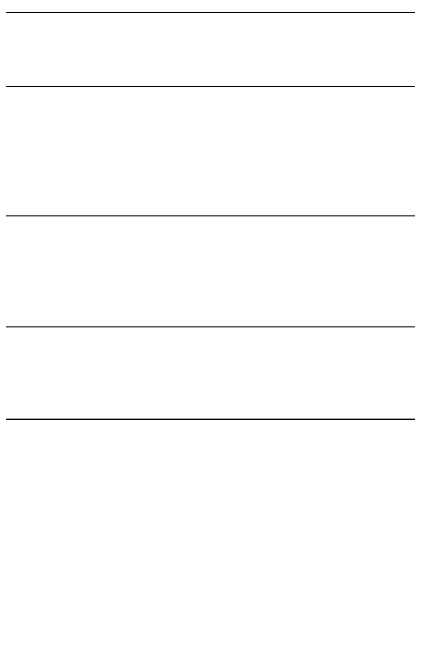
# Model space of a CAD drawing. Extents: x -47641 to 202, y -7675 to 12965.
# Drawn here: x -43787 to -43358, y 7314 to 7988 of the extents above; entities that cross this region are included whole.
import ezdxf

# ---------------------------------------------------------------- set-up
doc = ezdxf.new("R2010")
doc.units = 0
for name, color, linetype, lineweight in [('A-AREA-BNDY-OTLN', 9, 'CONTINUOUS', 5), ('A-FLOR-____-OTLN', 9, 'CONTINUOUS', 9), ('A-FLOR-____-OVHD', 9, 'CONTINUOUS', 25), ('S-GRID-____-OTLN', 9, 'CONTINUOUS', 5)]:
    doc.layers.add(name, color=color, linetype=linetype, lineweight=lineweight)

msp = doc.modelspace()

# ---------------------------------------------------------------- linework, layer by layer
at = {"layer": 'A-AREA-BNDY-OTLN'}
msp.add_lwpolyline([(-44834.90222, 7548.20564), (-44834.90222, 168.20564), (-42742.40222, 168.20564), (-42334.90222, 168.20564), (-42334.90222, 1738.20564), (-40514.90222, 1738.20564), (-40514.90222, 6148.20564), (-41149.90222, 6148.20564), (-41149.90222, 6368.20564), (-41962.13262, 6368.20564), (-42122.44076, 6368.20564), (-42122.44076, 6503.20564), (-42379.90222, 6503.20564), (-42379.90222, 7768.20564), (-44584.90222, 7768.20564), (-44584.90222, 7548.20564)], close=True, dxfattribs=at)
at = {"layer": 'A-FLOR-____-OTLN'}
for p, q in [((-44584.90222, 7988.20564), (-42099.95183, 7988.20564)), ((-42019.89288, 7908.20564), (-44584.90222, 7908.20564))]:
    msp.add_line(p, q, dxfattribs=at)
at = {"layer": 'A-FLOR-____-OVHD'}
msp.add_line((-45194.90222, 7548.20564), (-42379.89288, 7548.20564), dxfattribs=at)
at = {"layer": 'S-GRID-____-OTLN', "linetype": 'CONTINUOUS', "lineweight": 9}
msp.add_line((-22634.82695, 7648.20564), (-46120.05674, 7648.20564), dxfattribs=at)

doc.saveas('drawing.dxf')
